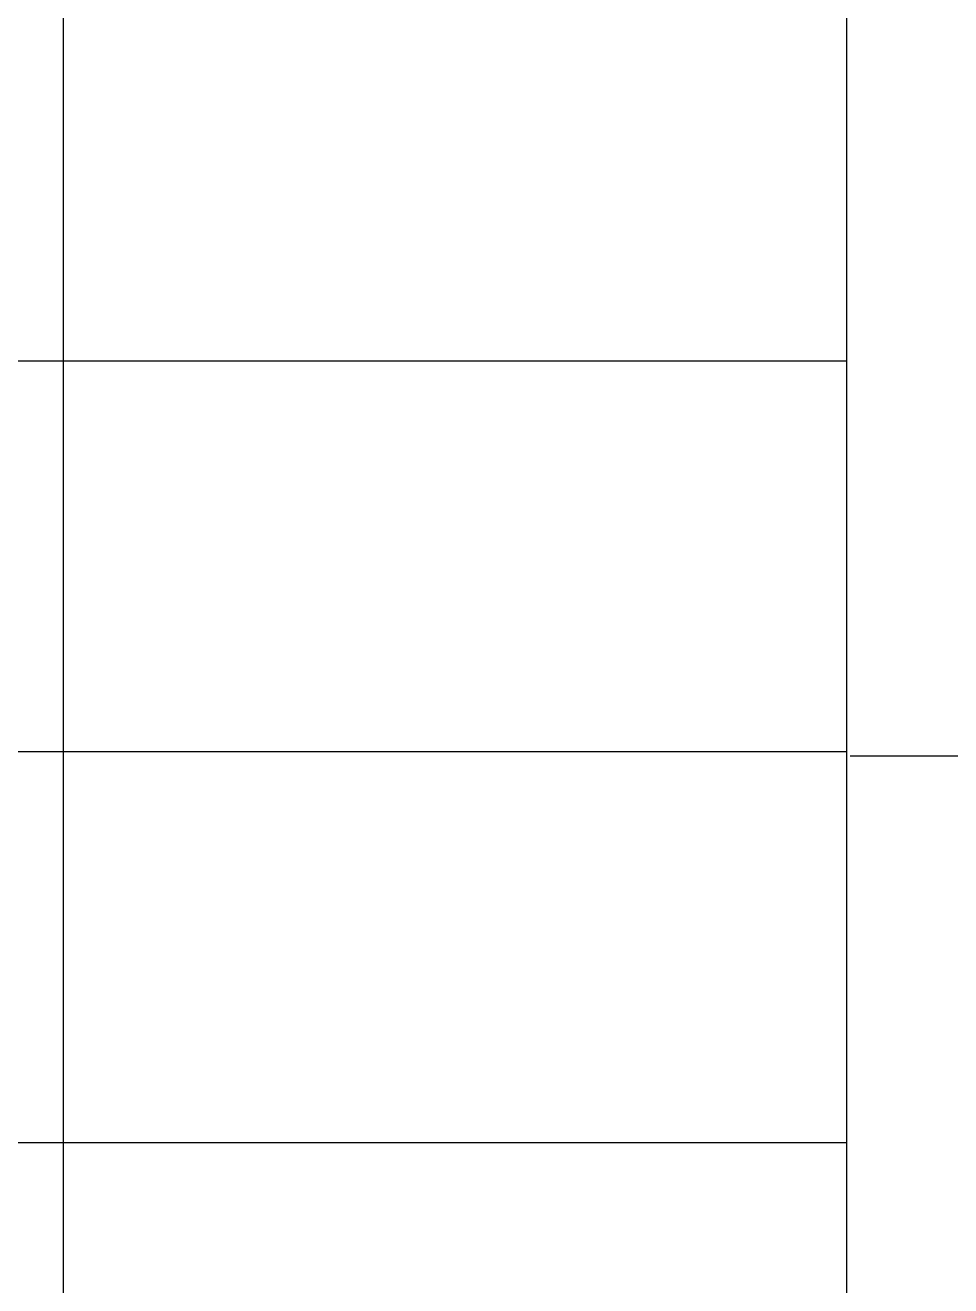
# Model space of a CAD drawing. Header units: millimetres. Extents: x 806395 to 2097197, y -233789 to 193681.
# Drawn here: x 2083038 to 2084276, y -232410 to -230725 of the extents above; entities that cross this region are included whole.
import ezdxf

# ---------------------------------------------------------------- set-up
doc = ezdxf.new("R2010")
doc.units = ezdxf.units.MM

# ---------------------------------------------------------------- blocks, each defined once
blk = doc.blocks.new('ntnntyht')
at = {"lineweight": 25, "ltscale": 15}
for p, q in [((1989459.2, -50104.7), (1989459.2, -44360.9)), ((1990506.7, -44360.9), (1990506.7, -50106.1)), ((1983723.2, -48013.7), (1990506.7, -48013.7)), ((1983723.2, -48536.2), (1990506.7, -48536.2)), ((1990511.4, -48541.9), (2003038.3, -48541.9)), ((1983723.2, -49058.6), (1990506.7, -49058.6))]:
    blk.add_line(p, q, dxfattribs=at)

msp = doc.modelspace()

# ---------------------------------------------------------------- block references
at = {"color": 3, "xscale": 0.9999482669425764, "yscale": 0.9999482669425764, "zscale": 0.9999482669425764}
msp.add_blockref('ntnntyht', (93733.084, -183162.666), dxfattribs=at)

doc.saveas('drawing.dxf')
